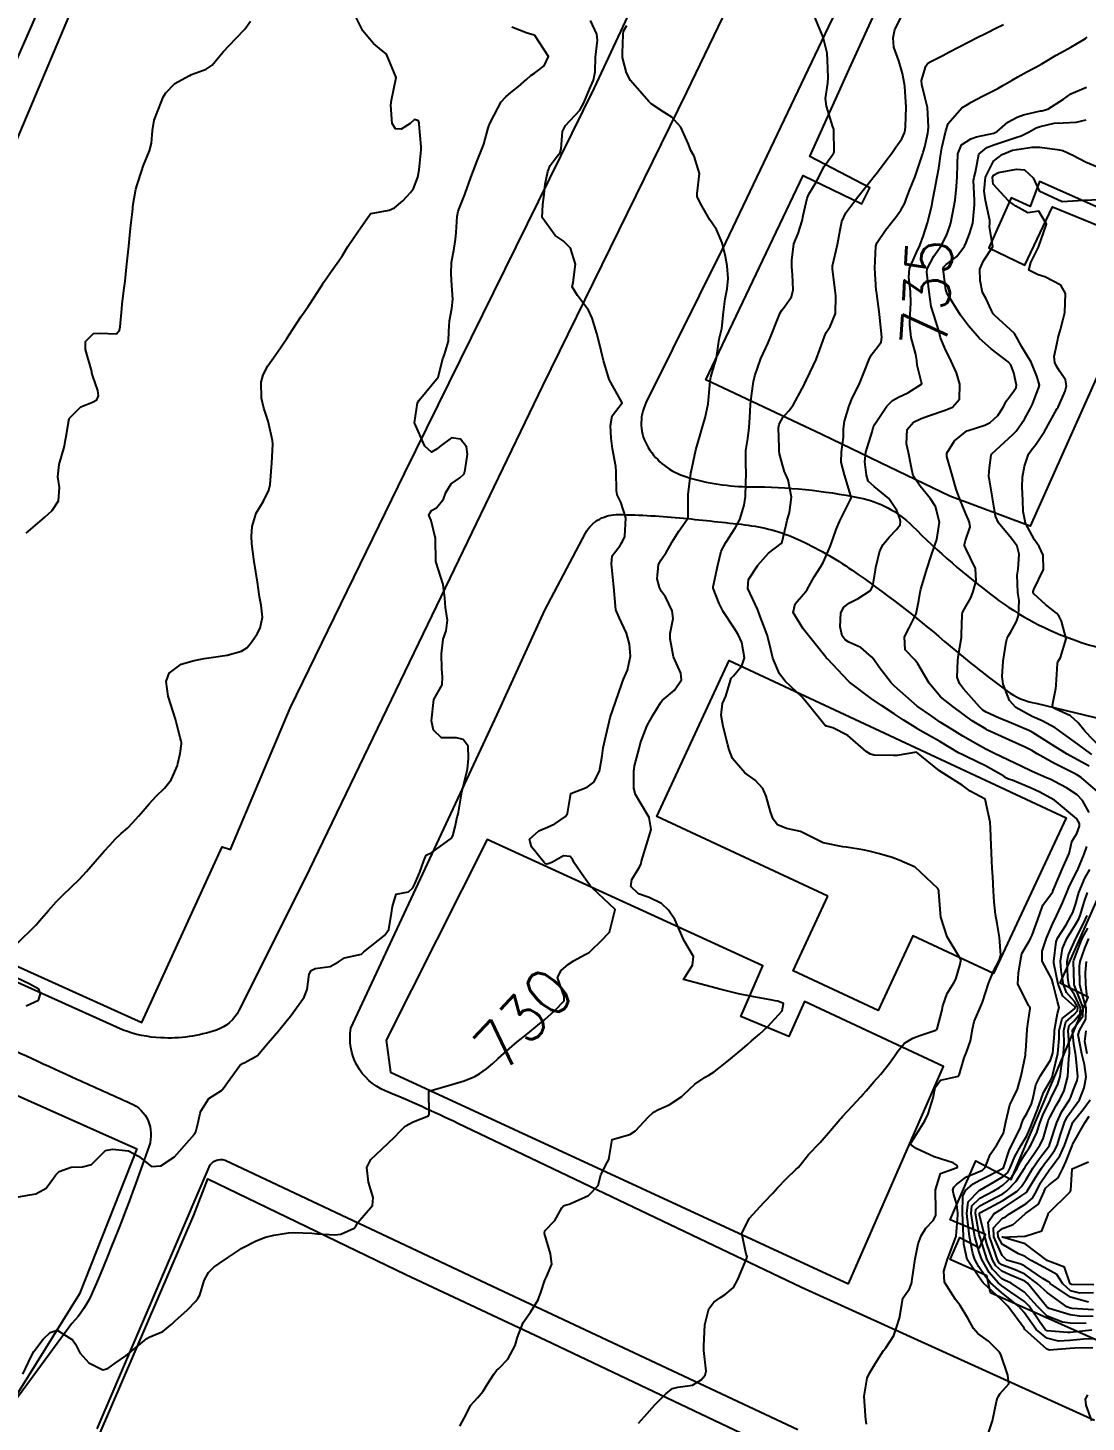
# Model space of a CAD drawing. Header units: metres. Extents: x 318500 to 325275, y 7408834 to 7428799.
# Drawn here: x 323323.1 to 323415, y 7418689 to 7418810.1 of the extents above; entities that cross this region are included whole.
import ezdxf
from ezdxf.enums import TextEntityAlignment as Align

# ---------------------------------------------------------------- set-up
doc = ezdxf.new("R2010")
doc.units = ezdxf.units.M
doc.header["$MEASUREMENT"] = 0
for name, color, linetype in [('Cotas', 45, 'Continuous'), ('Curvas de Nivel 1m', 11, 'Continuous'), ('Curvas de Nivel 5m', 15, 'Continuous'), ('Edificações', 30, 'Continuous'), ('Vias Primárias', 230, 'Continuous')]:
    doc.layers.add(name, color=color, linetype=linetype)
doc.styles.add('Style-STANDARD', font='STANDARD.shx')

msp = doc.modelspace()

# ---------------------------------------------------------------- linework, layer by layer
at = {"layer": 'Curvas de Nivel 1m', "flags": 128}
for points, elevation in [([(323322.08, 7418730.5), (323323.8, 7418732.21), (323323.95, 7418732.37), (323324.11, 7418732.54), (323324.89, 7418733.43), (323325.56, 7418734.19), (323325.84, 7418734.48), (323326.14, 7418734.77), (323326.86, 7418735.46), (323327.57, 7418736.17), (323327.86, 7418736.47), (323328.17, 7418736.82), (323329.32, 7418738.14), (323329.73, 7418738.6), (323330.2, 7418739.13), (323330.68, 7418739.64), (323331.21, 7418740.12), (323331.74, 7418740.59), (323332.22, 7418741.1), (323332.7, 7418741.63), (323333.1, 7418742.09), (323333.63, 7418742.7), (323334.25, 7418743.38), (323334.95, 7418744.07), (323335.54, 7418744.79), (323336.09, 7418746.05), (323336.13, 7418746.21), (323336.31, 7418747.07), (323336.45, 7418747.92), (323336.44, 7418748.05), (323336.42, 7418748.14), (323336.32, 7418748.47), (323336, 7418749.71), (323335.92, 7418750.06), (323335.71, 7418750.7), (323335.28, 7418752.07), (323335.12, 7418753.34), (323335.38, 7418754.07), (323336.41, 7418754.84), (323337.54, 7418755.16), (323338.41, 7418755.32), (323339.02, 7418755.41), (323340.42, 7418755.63), (323341.65, 7418755.98), (323342.13, 7418756.27), (323342.43, 7418756.64), (323342.98, 7418757.43), (323343.27, 7418757.96), (323343.49, 7418758.93), (323343.37, 7418759.96), (323343.22, 7418760.69), (323343.04, 7418761.96), (323342.74, 7418763.75), (323342.71, 7418763.97), (323342.55, 7418765.29), (323342.51, 7418765.97), (323342.57, 7418766.8), (323342.94, 7418767.97), (323343.57, 7418768.99), (323344.03, 7418769.96), (323344.14, 7418770.44), (323344.26, 7418771.95), (323344.29, 7418772.3), (323344.37, 7418773.95), (323344.34, 7418774.28), (323343.96, 7418775.96), (323343.59, 7418777.08), (323343.38, 7418777.96), (323343.37, 7418779.33), (323343.53, 7418779.96), (323343.95, 7418780.76), (323344.77, 7418781.95), (323345.59, 7418783.14), (323346.1, 7418783.93), (323346.81, 7418785.01), (323347.44, 7418785.91), (323348, 7418786.74), (323348.71, 7418787.89), (323348.76, 7418787.98), (323348.85, 7418788.11), (323349.6, 7418789.16), (323350.11, 7418789.88), (323350.42, 7418790.34), (323350.89, 7418791.11), (323351.38, 7418791.86), (323352.01, 7418792.76), (323352.77, 7418793.84), (323352.84, 7418793.93), (323352.93, 7418793.98), (323354.48, 7418794.27), (323354.94, 7418794.49), (323355.66, 7418795.09), (323356.34, 7418795.8), (323356.59, 7418796.17), (323356.97, 7418797.14), (323357.09, 7418797.79), (323357.26, 7418799.53), (323357.26, 7418799.79), (323357.09, 7418801.74), (323357.09, 7418801.79), (323357.1, 7418801.85), (323357.04, 7418802.05), (323356.68, 7418802.16), (323356.31, 7418801.8), (323355.54, 7418801.3), (323355.03, 7418801.35), (323354.74, 7418801.81), (323354.63, 7418803.39), (323354.68, 7418803.82), (323355.09, 7418805.81), (323354.25, 7418807.82), (323353.63, 7418808.33), (323353.13, 7418808.76), (323352.62, 7418809.34), (323352.2, 7418809.85), (323351.17, 7418811.87)], 728), ([(323376.16, 7418688.9), (323376.67, 7418689.5), (323377.56, 7418690.49), (323378.55, 7418691.48), (323379.11, 7418691.93), (323379.58, 7418692.05), (323380.83, 7418692.2), (323381.59, 7418692.67), (323381.94, 7418693.09), (323382.02, 7418693.43), (323381.84, 7418695.22), (323381.83, 7418695.44), (323381.82, 7418695.63), (323381.92, 7418697.44), (323382.26, 7418698.84), (323382.7, 7418699.42), (323383.27, 7418699.83), (323383.69, 7418700.09), (323384.41, 7418700.69), (323384.79, 7418701.39), (323385.53, 7418703.18), (323385.58, 7418703.38), (323385.51, 7418703.6), (323385.13, 7418705.39), (323385.78, 7418706.7), (323386.11, 7418707.05), (323386.4, 7418707.37), (323387.06, 7418708.11), (323387.81, 7418708.88), (323388.23, 7418709.35), (323389, 7418710.17), (323389.83, 7418710.94), (323390.03, 7418711.13), (323390.19, 7418711.32), (323390.92, 7418712.24), (323391.87, 7418713.22), (323391.91, 7418713.26), (323391.94, 7418713.3), (323392.83, 7418714.34), (323393.65, 7418715.28), (323393.77, 7418715.41), (323393.89, 7418715.54), (323394.73, 7418716.44), (323395.47, 7418717.26), (323395.68, 7418717.5), (323395.93, 7418717.78), (323396.61, 7418718.57), (323397.2, 7418719.23), (323397.96, 7418720.18), (323398.4, 7418720.78), (323398.68, 7418721.21), (323399.27, 7418721.92), (323399.99, 7418722.35), (323400.59, 7418722.59), (323402, 7418723.06), (323402.06, 7418723.11), (323402.09, 7418723.17), (323402.5, 7418724.69), (323402.6, 7418725.16), (323402.97, 7418726.23), (323403.55, 7418727.15), (323403.73, 7418727.48), (323404.07, 7418728.67), (323404.16, 7418729.06), (323404.16, 7418729.15), (323404.08, 7418729.32), (323402.96, 7418731.16), (323402.43, 7418732.87), (323402.39, 7418733.17), (323402.26, 7418735.06), (323402.24, 7418735.17), (323402.16, 7418735.35), (323400.19, 7418737.2), (323398.8, 7418737.82), (323398.2, 7418738.05), (323397.08, 7418738.37), (323396.2, 7418738.59), (323395.65, 7418738.7), (323394.21, 7418738.93), (323393.9, 7418738.98), (323392.21, 7418739.31), (323390.22, 7418740.31), (323389, 7418740.58), (323388.23, 7418740.87), (323387.85, 7418741.37), (323387.61, 7418742.01), (323387.25, 7418743.38), (323386.95, 7418744.05), (323386.28, 7418744.76), (323385.4, 7418745.4), (323384.31, 7418746.66), (323384.03, 7418747.41), (323383.92, 7418747.82), (323383.52, 7418749.42), (323383.33, 7418750.4), (323383.46, 7418751.42), (323383.73, 7418752.07), (323384.15, 7418753.41), (323384.21, 7418753.61), (323384.41, 7418753.84), (323385.12, 7418754.7), (323385.37, 7418755.4), (323385.12, 7418756.72), (323384.82, 7418757.41), (323384.46, 7418757.98), (323383.51, 7418759.42), (323383.16, 7418760.1), (323382.64, 7418761.44), (323382.64, 7418761.57), (323383.04, 7418763.43), (323383.33, 7418764.65), (323383.73, 7418765.42), (323384.57, 7418766.71), (323384.82, 7418767.16), (323384.95, 7418767.41), (323385.34, 7418768.66), (323385.44, 7418769.4), (323385.48, 7418770.55), (323385.5, 7418771.4), (323385.48, 7418772.23), (323385.49, 7418773.4), (323385.64, 7418774.44), (323385.77, 7418775.4), (323385.82, 7418776.28), (323385.89, 7418777.4), (323385.96, 7418778.16), (323386.15, 7418779.4), (323386.27, 7418779.88), (323386.77, 7418781.39), (323387.41, 7418782.76), (323387.68, 7418783.38), (323388.23, 7418784.79), (323388.47, 7418785.37), (323388.6, 7418785.59), (323388.83, 7418785.87), (323389.45, 7418786.74), (323389.6, 7418787.35), (323389.52, 7418788.7), (323389.47, 7418789.35), (323389.47, 7418789.94), (323389.66, 7418791.35), (323390.01, 7418792.25), (323390.38, 7418793.34), (323390.46, 7418793.81), (323390.81, 7418795.33), (323390.96, 7418795.67), (323391.58, 7418796.72), (323391.9, 7418797.32), (323392.26, 7418798.05), (323393.01, 7418799.09), (323393.1, 7418799.21), (323393.14, 7418799.31), (323393.12, 7418801.23), (323393.11, 7418801.31), (323393.1, 7418801.37), (323393.04, 7418801.53), (323392.48, 7418803.32), (323392.4, 7418803.98), (323392.59, 7418805.31), (323392.62, 7418805.79), (323392.56, 7418807.32), (323392.53, 7418807.91), (323392.19, 7418809.32), (323391.47, 7418811.03)], 732), ([(323395.96, 7418688.82), (323395.9, 7418689.24), (323395.87, 7418689.56), (323395.77, 7418691.25), (323396.02, 7418692.81), (323396.21, 7418693.24), (323396.73, 7418694.12), (323397.44, 7418695.22), (323397.63, 7418695.45), (323398.34, 7418696.52), (323398.58, 7418697.21), (323398.83, 7418698.04), (323399.02, 7418699.21), (323399.12, 7418699.78), (323399.7, 7418700.59), (323399.86, 7418701.05), (323399.89, 7418701.2), (323399.93, 7418701.42), (323400.19, 7418703.19), (323400.44, 7418704.49), (323400.71, 7418705.19), (323401.11, 7418705.84), (323401.78, 7418706.54), (323401.98, 7418706.98), (323402, 7418707.17), (323401.99, 7418707.36), (323401.95, 7418709.17), (323402.39, 7418710.6), (323403.84, 7418711.12), (323403.86, 7418711.12), (323403.88, 7418711.14), (323403.84, 7418711.28), (323403.48, 7418711.51), (323401.85, 7418712.04), (323400.28, 7418712.78), (323399.87, 7418713.06), (323399.8, 7418713.2), (323399.82, 7418713.25), (323399.87, 7418713.33), (323401.02, 7418715.18), (323401.31, 7418715.77), (323401.74, 7418717.17), (323401.77, 7418717.32), (323401.93, 7418718.08), (323402.39, 7418718.71), (323403.95, 7418719.06), (323403.99, 7418719.1), (323404.01, 7418719.14), (323404.46, 7418720.64), (323404.66, 7418721.13), (323405, 7418722.11), (323405.17, 7418723.13), (323405.33, 7418723.81), (323405.89, 7418725.12), (323406.03, 7418725.48), (323406.56, 7418727.11), (323406.99, 7418728.18), (323407.5, 7418729.1), (323407.62, 7418729.56), (323407.52, 7418731.1), (323407.33, 7418732.31), (323407.17, 7418733.1), (323407.05, 7418734.2), (323407, 7418735.11), (323406.93, 7418736.36), (323406.89, 7418737.11), (323406.86, 7418737.77), (323406.78, 7418739.11), (323406.74, 7418740.6), (323406.71, 7418741.11), (323406.27, 7418743.12), (323404.96, 7418743.82), (323404.28, 7418744.32), (323402.95, 7418745.16), (323402.3, 7418745.58), (323400.32, 7418747.2), (323398.63, 7418746.91), (323398.32, 7418746.9), (323396.62, 7418746.94), (323396.32, 7418747.01), (323395.93, 7418747.26), (323394.34, 7418748.65), (323393.04, 7418749.3), (323392.5, 7418749.45), (323392.35, 7418749.55), (323390.92, 7418751.32), (323390.38, 7418751.96), (323388.9, 7418753.35), (323388.41, 7418754), (323387.82, 7418755.37), (323387.55, 7418756.48), (323387.33, 7418757.38), (323386.64, 7418759.22), (323386.58, 7418759.39), (323386.48, 7418759.61), (323385.64, 7418761.4), (323385.72, 7418762.2), (323386.49, 7418763.39), (323386.51, 7418763.41), (323386.53, 7418763.45), (323387.45, 7418764.47), (323388.56, 7418765.31), (323388.58, 7418765.34), (323388.6, 7418765.36), (323388.99, 7418766.95), (323389.08, 7418767.35), (323389.26, 7418768.01), (323389.43, 7418769.35), (323389.15, 7418770.84), (323388.93, 7418771.36), (323388.84, 7418771.56), (323388.65, 7418772.16), (323388.39, 7418773.1), (323388.37, 7418773.36), (323388.37, 7418773.66), (323388.31, 7418775.37), (323388.37, 7418775.69), (323388.7, 7418776.27), (323389.2, 7418776.86), (323389.58, 7418777.35), (323390.56, 7418779.16), (323390.64, 7418779.33), (323390.67, 7418779.4), (323390.74, 7418779.55), (323391.32, 7418780.77), (323391.58, 7418781.32), (323391.92, 7418782.18), (323392.31, 7418783.31), (323392.47, 7418783.64), (323392.81, 7418784.16), (323393.26, 7418785.3), (323393.3, 7418786.85), (323393.24, 7418787.3), (323393, 7418789.18), (323393, 7418789.31), (323393.02, 7418789.45), (323393.43, 7418791.3), (323393.66, 7418792.56), (323393.83, 7418793.3), (323394.18, 7418794.05), (323394.96, 7418795.1), (323395.04, 7418795.2), (323395.1, 7418795.28), (323395.56, 7418795.87), (323396.65, 7418797.25), (323396.8, 7418797.44), (323396.99, 7418797.69), (323397.66, 7418798.58), (323398.15, 7418799.24), (323398.52, 7418799.74), (323399.03, 7418800.46), (323399.27, 7418800.99), (323399.33, 7418801.23), (323399.36, 7418801.54), (323399.41, 7418803.22), (323399.29, 7418805.02), (323399.27, 7418805.23), (323399.1, 7418806.14), (323398.77, 7418807.24), (323398.34, 7418808.45), (323398.27, 7418809.24), (323398.42, 7418809.97), (323399.07, 7418811.23)], 733), ([(323321.78, 7418708.47), (323323.27, 7418708.74), (323323.79, 7418708.83), (323324.68, 7418709.31), (323325.31, 7418710.19), (323325.52, 7418710.48), (323325.82, 7418710.77), (323326.84, 7418711.16), (323327.83, 7418711.17), (323328.61, 7418711.37), (323329.37, 7418712.14), (323329.84, 7418712.6), (323330.43, 7418712.71), (323331.84, 7418712.58), (323332.7, 7418712.09), (323333.83, 7418711.2), (323334.64, 7418711.25), (323335.84, 7418712.05), (323337.57, 7418714.02), (323337.67, 7418714.22), (323337.88, 7418715.02), (323338.06, 7418715.84), (323338.11, 7418716.02), (323338.8, 7418717.12), (323339.92, 7418717.82), (323340.02, 7418717.9), (323340.1, 7418718), (323340.44, 7418718.51), (323341.5, 7418719.98), (323341.75, 7418720.16), (323341.94, 7418720.24), (323343.05, 7418720.86), (323343.97, 7418721.94), (323344.9, 7418723.01), (323345.63, 7418723.92), (323345.79, 7418724.13), (323346, 7418724.39), (323347.1, 7418725.9), (323347.35, 7418726.58), (323347.54, 7418727.9), (323347.72, 7418728.23), (323348.06, 7418728.4), (323349.35, 7418728.59), (323350.07, 7418728.99), (323350.61, 7418729.32), (323352.08, 7418729.65), (323352.18, 7418729.74), (323352.27, 7418729.84), (323354.09, 7418731.27), (323354.45, 7418731.8), (323354.7, 7418733.22), (323354.76, 7418733.8), (323355.1, 7418734.85), (323356.15, 7418735.05), (323356.53, 7418735.4), (323356.72, 7418735.77), (323357.16, 7418736.78), (323357.51, 7418737.77), (323357.7, 7418738.25), (323358.19, 7418738.48), (323359.9, 7418739.73), (323360.03, 7418739.92), (323360.22, 7418740.7), (323360.4, 7418741.57), (323360.44, 7418741.73), (323360.51, 7418741.99), (323360.81, 7418743.72), (323361.09, 7418744.91), (323361.3, 7418745.71), (323361.37, 7418746.65), (323361.35, 7418747.71), (323360.91, 7418748.3), (323360.33, 7418748.44), (323359.03, 7418748.45), (323358.33, 7418749.12), (323358.19, 7418749.76), (323358.17, 7418749.93), (323358.37, 7418751.76), (323359.08, 7418753.05), (323359.11, 7418753.75), (323359.06, 7418754.4), (323359.03, 7418755.75), (323359.18, 7418757.01), (323359.43, 7418757.75), (323359.54, 7418758.67), (323359.38, 7418759.75), (323359.32, 7418760.58), (323359.18, 7418761.75), (323358.53, 7418763.76), (323358.5, 7418765.76), (323358.13, 7418767.32), (323357.93, 7418767.77), (323358.17, 7418768.18), (323358.59, 7418768.42), (323359.2, 7418769.16), (323359.41, 7418769.75), (323359.86, 7418770.5), (323360.63, 7418771.03), (323361, 7418771.36), (323361.09, 7418771.73), (323361.3, 7418773.08), (323361.19, 7418773.72), (323360.67, 7418774.39), (323359.9, 7418774.51), (323358.9, 7418773.76), (323358.66, 7418773.54), (323358.16, 7418773.27), (323357.59, 7418773.78), (323356.69, 7418775.79), (323356.96, 7418777.54), (323357.08, 7418777.78), (323358.74, 7418779.76), (323359.15, 7418781.36), (323359.3, 7418781.75), (323359.64, 7418782.89), (323359.66, 7418783.75), (323359.73, 7418784.67), (323359.94, 7418785.74), (323360.01, 7418786.56), (323359.94, 7418787.74), (323359.86, 7418788.75), (323359.91, 7418789.74), (323360.13, 7418790.98), (323360.25, 7418791.74), (323360.3, 7418792.35), (323360.38, 7418793.74), (323360.49, 7418794.19), (323360.95, 7418795.36), (323361.06, 7418795.63), (323361.1, 7418795.73), (323361.59, 7418797.11), (323361.81, 7418797.72), (323362.14, 7418798.57), (323362.59, 7418799.71), (323362.7, 7418800.02), (323363.03, 7418801.21), (323363.15, 7418801.6), (323363.19, 7418801.71), (323363.32, 7418801.98), (323364.21, 7418803.69), (323364.62, 7418804.13), (323365.07, 7418804.49), (323365.73, 7418805.02), (323366.44, 7418805.66), (323366.78, 7418805.97), (323367.1, 7418806.19), (323367.94, 7418806.81), (323368.33, 7418807.64), (323367.14, 7418809.45), (323367.01, 7418809.52), (323366.48, 7418809.66), (323365.15, 7418810.17)], 729), ([(323322.95, 7418766.23), (323324.57, 7418767.6), (323325.2, 7418768.2), (323325.75, 7418769.03), (323325.85, 7418770.19), (323325.7, 7418771.12), (323325.81, 7418772.19), (323326.26, 7418773.79), (323326.33, 7418774.18), (323326.38, 7418774.47), (323326.69, 7418776.18), (323327.69, 7418777.18), (323328.71, 7418777.6), (323329.08, 7418777.79), (323329.24, 7418778.15), (323329.17, 7418778.6), (323328.74, 7418779.87), (323328.66, 7418780.16), (323328.64, 7418780.27), (323328.11, 7418782.17), (323328.09, 7418782.86), (323328.79, 7418783.56), (323329.35, 7418783.6), (323330.79, 7418783.53), (323331.06, 7418783.86), (323331.12, 7418784.13), (323331.24, 7418785.71), (323331.29, 7418786.13), (323331.47, 7418787.5), (323331.54, 7418788.12), (323331.67, 7418789.32), (323331.75, 7418790.12), (323331.86, 7418791.15), (323331.96, 7418792.12), (323332.05, 7418792.98), (323332.17, 7418794.12), (323332.25, 7418794.8), (323332.48, 7418796.11), (323332.59, 7418796.49), (323332.98, 7418797.71), (323333.12, 7418798.11), (323333.66, 7418799.44), (323333.84, 7418800.1), (323333.91, 7418801.21), (323334.06, 7418802.09), (323334.7, 7418803.72), (323334.85, 7418804.08), (323334.92, 7418804.23), (323335.07, 7418804.47), (323335.87, 7418805.27), (323337.09, 7418805.96), (323337.15, 7418805.99), (323337.31, 7418806.05), (323338.59, 7418806.54), (323339.1, 7418806.88), (323339.63, 7418807.5), (323340.06, 7418808.02), (323341.13, 7418809.15), (323341.94, 7418809.99), (323342.43, 7418810.7)], 727), ([(323360.61, 7418688.64), (323361.19, 7418689.71), (323361.56, 7418690.43), (323362.16, 7418691.1), (323362.66, 7418691.69), (323363, 7418692.26), (323363.59, 7418693.16), (323363.81, 7418693.47), (323364.01, 7418693.67), (323364.8, 7418694.48), (323365.43, 7418695.65), (323365.64, 7418696.38), (323366.14, 7418697.64), (323366.76, 7418698.54), (323367.42, 7418699.62), (323367.5, 7418699.8), (323367.69, 7418700.34), (323368, 7418701.32), (323368.15, 7418701.62), (323368.61, 7418702.72), (323368.5, 7418703.61), (323367.99, 7418705.38), (323368.02, 7418705.62), (323368.88, 7418706.51), (323369.48, 7418707.6), (323369.62, 7418707.78), (323369.79, 7418707.84), (323370.13, 7418707.94), (323371.8, 7418708.7), (323372.64, 7418709.56), (323372.89, 7418710.49), (323373.44, 7418711.55), (323373.58, 7418711.81), (323373.87, 7418713.54), (323375.4, 7418713.99), (323375.88, 7418714.31), (323376.98, 7418715.5), (323377.46, 7418715.93), (323377.9, 7418716.16), (323378.82, 7418716.56), (323379.92, 7418717.29), (323380.01, 7418717.37), (323380.09, 7418717.46), (323381.03, 7418718.35), (323381.94, 7418718.96), (323382.25, 7418719.13), (323382.71, 7418719.43), (323383.96, 7418720.41), (323385.15, 7418721.39), (323385.59, 7418721.77), (323385.98, 7418722.11), (323386.66, 7418722.71), (323387.38, 7418723.37), (323387.69, 7418723.68), (323388.01, 7418724.03), (323388.64, 7418724.73), (323388.75, 7418725.35), (323388.25, 7418725.58), (323388.03, 7418725.61), (323387.75, 7418725.65), (323386.04, 7418725.96), (323384.85, 7418726.21), (323384.04, 7418726.4), (323383.23, 7418726.61), (323382.04, 7418726.92), (323380.05, 7418727.46), (323380.83, 7418728.69), (323380.92, 7418729.45), (323380.1, 7418730.87), (323379.83, 7418731.46), (323379.31, 7418732.66), (323378.75, 7418733.48), (323378.14, 7418734.05), (323377.08, 7418734.57), (323376.15, 7418734.9), (323375.49, 7418735.53), (323375.56, 7418736.14), (323376.18, 7418737.13), (323376.32, 7418737.38), (323376.37, 7418737.52), (323376.41, 7418737.74), (323376.97, 7418739.51), (323377.24, 7418740.49), (323377.07, 7418741.51), (323376.26, 7418742.88), (323375.88, 7418743.52), (323375.74, 7418744.06), (323375.73, 7418745.53), (323375.81, 7418746.01), (323376.21, 7418747.52), (323376.32, 7418748), (323376.9, 7418749.51), (323377.43, 7418750.43), (323378.07, 7418751.49), (323378.2, 7418751.67), (323378.38, 7418751.83), (323379.28, 7418752.59), (323379.89, 7418753.48), (323379.82, 7418754.06), (323379.2, 7418755.48), (323378.89, 7418757.05), (323378.91, 7418757.49), (323379.15, 7418758.8), (323379.08, 7418759.48), (323378.49, 7418760.68), (323378.15, 7418761.15), (323377.96, 7418761.5), (323377.78, 7418762.24), (323377.9, 7418763.5), (323378.12, 7418763.91), (323378.55, 7418764.55), (323378.9, 7418765.15), (323379.08, 7418765.48), (323379.66, 7418766.39), (323380.42, 7418767.47), (323380.46, 7418767.59), (323380.46, 7418769.47), (323380.47, 7418769.61), (323380.63, 7418770.97), (323380.7, 7418771.41), (323380.71, 7418771.47), (323380.73, 7418771.56), (323381.13, 7418773.46), (323381.47, 7418774.66), (323381.71, 7418775.45), (323381.93, 7418776.23), (323382.2, 7418777.45), (323382.36, 7418779.07), (323382.39, 7418779.45), (323382.43, 7418779.76), (323382.76, 7418780.87), (323382.9, 7418781.3), (323382.93, 7418781.44), (323383.16, 7418783.07), (323383.24, 7418783.43), (323383.38, 7418784), (323383.53, 7418785.43), (323383.67, 7418786.59), (323383.85, 7418787.43), (323383.94, 7418788.35), (323383.86, 7418789.43), (323383.7, 7418790.24), (323383.42, 7418791.43), (323382.92, 7418792.6), (323382.34, 7418793.45), (323381.54, 7418794.87), (323381.24, 7418795.47), (323381.24, 7418795.74), (323381.45, 7418797.46), (323381, 7418798.96), (323380.71, 7418799.47), (323380.49, 7418800), (323379.84, 7418801.48), (323379.05, 7418802.37), (323378.36, 7418802.8), (323377.26, 7418803.52), (323377.06, 7418803.72), (323375.44, 7418805.54), (323375.1, 7418806.2), (323374.77, 7418807.55), (323374.76, 7418807.92), (323374.81, 7418809.55), (323374.86, 7418809.83), (323375.15, 7418810.33)], 731), ([(323406.55, 7418688.08), (323406.92, 7418689.1), (323407.26, 7418690.79), (323407.35, 7418691.09), (323407.42, 7418691.25), (323407.58, 7418691.48), (323408.34, 7418692.32), (323408.25, 7418693.08), (323407.63, 7418694.87), (323407.51, 7418695.09), (323406.57, 7418696.04), (323405.65, 7418696.7), (323405.27, 7418697.12), (323404.76, 7418698.03), (323404.11, 7418699.14), (323403.69, 7418699.66), (323402.74, 7418701.15), (323402.68, 7418702.12), (323403, 7418703.15), (323403.2, 7418703.69), (323403.76, 7418705.14), (323403.91, 7418707.02), (323403.91, 7418707.14), (323403.8, 7418707.9), (323403.51, 7418708.85), (323403.46, 7418709.15), (323403.54, 7418709.41), (323403.82, 7418709.68), (323404.66, 7418710.3), (323405.84, 7418710.81), (323406.05, 7418710.9), (323406.28, 7418711.11), (323406.71, 7418712.26), (323407.29, 7418713.1), (323407.88, 7418714.11), (323408.07, 7418715.09), (323408.43, 7418716.57), (323408.67, 7418717.08), (323409.08, 7418717.93), (323409.39, 7418719.07), (323409.78, 7418720.88), (323409.79, 7418721.07), (323409.8, 7418721.25), (323409.92, 7418723.07), (323409.93, 7418723.14), (323410.01, 7418723.77), (323410.17, 7418724.93), (323410.16, 7418725.07), (323410.09, 7418725.12), (323410.03, 7418725.18), (323409.11, 7418727.08), (323409.16, 7418727.99), (323409.33, 7418729.08), (323409.47, 7418729.7), (323410.11, 7418730.78), (323410.21, 7418730.97), (323410.25, 7418731.07), (323410.35, 7418731.31), (323410.98, 7418733.06), (323411.28, 7418733.91), (323412.11, 7418735.04), (323412.14, 7418735.06), (323412.16, 7418735.11), (323412.72, 7418736.49), (323412.97, 7418737.03), (323413.57, 7418738.38), (323413.71, 7418739.02), (323413.79, 7418739.44), (323414.23, 7418740.14), (323414.47, 7418740.77), (323414.48, 7418741.01), (323414.25, 7418741.41), (323412.3, 7418743.04), (323410.97, 7418743.75), (323410.28, 7418744.07), (323408.62, 7418744.75), (323408.29, 7418744.85), (323408.12, 7418744.93), (323407.89, 7418745.1), (323406.3, 7418746), (323404.67, 7418746.79), (323404.32, 7418746.96), (323403.96, 7418747.15), (323402.33, 7418748.11), (323400.41, 7418749.2), (323400.37, 7418749.22), (323400.35, 7418749.24), (323399.15, 7418750.01), (323398.36, 7418750.52), (323397.26, 7418751.24), (323396.38, 7418751.86), (323394.49, 7418753.28), (323394.4, 7418753.36), (323392.56, 7418755.31), (323392.5, 7418755.37), (323392.43, 7418755.44), (323390.91, 7418757.33), (323390.46, 7418757.92), (323389.6, 7418759.34), (323389.77, 7418760.07), (323390.5, 7418760.91), (323390.69, 7418761.14), (323390.82, 7418761.33), (323391.42, 7418762.43), (323391.98, 7418763.32), (323392.19, 7418763.66), (323392.55, 7418764.46), (323392.8, 7418765.06), (323392.9, 7418765.3), (323393.32, 7418766.55), (323393.63, 7418767.29), (323394.61, 7418769.2), (323394.63, 7418769.28), (323394.63, 7418769.3), (323394.61, 7418769.45), (323394.06, 7418771.29), (323393.75, 7418772.39), (323393.78, 7418773.29), (323393.95, 7418774.56), (323393.96, 7418775.29), (323394.05, 7418775.94), (323394.46, 7418777.28), (323394.73, 7418777.96), (323395.17, 7418778.85), (323395.38, 7418779.27), (323395.79, 7418780.29), (323396.15, 7418781.26), (323396.36, 7418781.67), (323396.78, 7418782.19), (323397.24, 7418782.8), (323397.29, 7418783.25), (323397.13, 7418784.93), (323397.1, 7418785.25), (323396.85, 7418787.02), (323396.82, 7418787.25), (323396.81, 7418787.29), (323396.68, 7418789.25), (323396.78, 7418791.14), (323396.8, 7418791.25), (323396.83, 7418791.33), (323396.9, 7418791.46), (323397.61, 7418792.55), (323398.16, 7418793.24), (323398.51, 7418793.66), (323398.95, 7418794.27), (323399.28, 7418794.9), (323399.41, 7418795.22), (323399.67, 7418795.92), (323400.18, 7418797.21), (323400.4, 7418797.8), (323400.86, 7418799.2), (323400.89, 7418799.32), (323401.02, 7418799.79), (323401.28, 7418800.96), (323401.33, 7418801.2), (323401.36, 7418801.52), (323401.25, 7418803.2), (323401.07, 7418804.02), (323400.77, 7418805.2), (323400.75, 7418805.55), (323401.11, 7418806.79), (323401.28, 7418807.04), (323401.54, 7418807.2), (323402.59, 7418807.72), (323403.13, 7418808), (323404.9, 7418808.92), (323405.14, 7418809.04), (323405.35, 7418809.15), (323406.54, 7418809.74), (323407.15, 7418810.05), (323407.86, 7418810.41)], 734), ([(323416.28, 7418743.58), (323414.62, 7418745.01), (323414.29, 7418745.21), (323413.91, 7418745.4), (323412.31, 7418746.21), (323410.8, 7418747.06), (323410.32, 7418747.34), (323409.8, 7418747.6), (323408.34, 7418748.26), (323406.49, 7418749.12), (323406.39, 7418749.16), (323406.35, 7418749.18), (323405.13, 7418749.91), (323404.36, 7418750.49), (323403.47, 7418751.16), (323402.38, 7418752.01), (323401.4, 7418753.19), (323400.42, 7418754.86), (323400.19, 7418755.2), (323399.33, 7418756.1), (323399.26, 7418757.22), (323399.66, 7418758.01), (323400.28, 7418759.2), (323400.32, 7418759.36), (323400.5, 7418760.37), (323400.62, 7418761.09), (323400.64, 7418761.2), (323400.68, 7418761.37), (323401.22, 7418763.19), (323401.56, 7418764.17), (323401.9, 7418765.18), (323402.06, 7418765.68), (323402.31, 7418767.17), (323401.95, 7418768.53), (323401.53, 7418769.19), (323400.63, 7418770.29), (323400.02, 7418771.21), (323399.83, 7418772.03), (323399.61, 7418773.22), (323399.45, 7418773.99), (323399.49, 7418775.22), (323400.05, 7418775.86), (323400.7, 7418776.18), (323401.45, 7418776.44), (323402.72, 7418776.88), (323402.94, 7418776.95), (323403.43, 7418777.16), (323404.04, 7418777.85), (323404.08, 7418779.16), (323403.77, 7418780.15), (323403.33, 7418781.16), (323402.79, 7418782.22), (323402.39, 7418783.18), (323402.27, 7418783.71), (323401.8, 7418785.19), (323401.57, 7418785.92), (323401.4, 7418787.19), (323401.19, 7418788.88), (323401.22, 7418789.19), (323401.82, 7418790.27), (323402.46, 7418791.18), (323402.92, 7418792.08), (323403.21, 7418792.89), (323403.29, 7418793.17), (323403.56, 7418794.55), (323403.66, 7418795.16), (323403.79, 7418796.34), (323403.85, 7418797.16), (323403.88, 7418798.28), (323403.91, 7418799.16), (323404.22, 7418799.96), (323405.03, 7418800.48), (323405.53, 7418800.64), (323407.04, 7418800.98), (323407.15, 7418801.01), (323407.33, 7418801.12), (323408.24, 7418801.92), (323409.06, 7418802.36), (323409.6, 7418802.55), (323411.07, 7418802.9), (323411.21, 7418802.92), (323411.71, 7418803.06), (323413.08, 7418803.93), (323413.73, 7418804.39), (323415.09, 7418804.96)], 736), ([(323415.32, 7418745.98), (323414.31, 7418746.52), (323413.39, 7418747.02), (323412.33, 7418747.68), (323410.68, 7418748.73), (323410.35, 7418748.93), (323410.06, 7418749.07), (323408.36, 7418749.8), (323407.44, 7418750.18), (323406.37, 7418750.66), (323406.08, 7418750.84), (323405.78, 7418751.13), (323404.39, 7418752.7), (323404.03, 7418753.15), (323403.84, 7418753.72), (323403.9, 7418755.16), (323403.95, 7418755.64), (323404.21, 7418757.15), (323404.23, 7418757.38), (323404.26, 7418759.15), (323404.31, 7418759.32), (323404.49, 7418759.66), (323405.03, 7418760.61), (323405.24, 7418761.14), (323405.48, 7418762.09), (323405.42, 7418763.14), (323404.56, 7418764.94), (323404.47, 7418765.15), (323404.47, 7418765.24), (323404.57, 7418765.59), (323404.96, 7418766.77), (323404.91, 7418767.15), (323404.83, 7418767.38), (323404.6, 7418767.89), (323404.06, 7418769.16), (323403.74, 7418770.04), (323403.42, 7418771.16), (323402.95, 7418772.88), (323402.95, 7418773.17), (323403.6, 7418774.25), (323404.69, 7418775.11), (323404.79, 7418775.15), (323406.23, 7418775.59), (323406.7, 7418775.83), (323407.38, 7418776.43), (323407.82, 7418777.1), (323408.12, 7418777.71), (323408.74, 7418778.52), (323408.97, 7418778.87), (323409, 7418779.09), (323408.76, 7418780.14), (323408.51, 7418780.84), (323408.28, 7418781.1), (323406.79, 7418782.24), (323405.79, 7418783.14), (323404.82, 7418784.22), (323404.13, 7418785.16), (323402.94, 7418787.08), (323402.9, 7418787.17), (323402.85, 7418787.37), (323402.63, 7418789.17), (323402.69, 7418789.36), (323402.89, 7418789.55), (323403.8, 7418790.26), (323404.47, 7418791.15), (323404.61, 7418791.46), (323404.92, 7418792.21), (323405.19, 7418793.15), (323405.36, 7418794.73), (323405.35, 7418795.14), (323405.27, 7418796.86), (323405.32, 7418797.15), (323405.42, 7418797.57), (323405.71, 7418799.14), (323406.42, 7418799.73), (323407.02, 7418799.95), (323407.9, 7418800.24), (323409.03, 7418800.61), (323409.4, 7418800.73), (323410.11, 7418801.08), (323410.7, 7418801.42), (323411.05, 7418801.55), (323412.27, 7418801.83), (323413.05, 7418801.87), (323414.17, 7418801.91), (323415.06, 7418802.13)], 737), ([(323415.53, 7418747), (323414.33, 7418747.9), (323412.76, 7418749.03), (323412.52, 7418749.2), (323412.35, 7418749.31), (323411.22, 7418749.92), (323410.36, 7418750.29), (323408.94, 7418751.08), (323408.38, 7418751.69), (323407.84, 7418753.1), (323407.74, 7418753.77), (323407.83, 7418755.1), (323408.1, 7418756.75), (323408.19, 7418757.09), (323408.27, 7418757.28), (323408.46, 7418757.59), (323409, 7418758.55), (323409.18, 7418759.08), (323409.22, 7418760.36), (323409.11, 7418761.08), (323409.05, 7418762.56), (323409.13, 7418763.08), (323409.24, 7418764.39), (323409.05, 7418765.09), (323408.57, 7418765.77), (323407.43, 7418767.11), (323407.18, 7418767.69), (323406.95, 7418769.11), (323406.64, 7418770.84), (323406.58, 7418771.12), (323406.58, 7418771.19), (323406.65, 7418771.9), (323406.78, 7418773.01), (323406.84, 7418773.12), (323408.69, 7418774.8), (323408.83, 7418774.94), (323408.96, 7418775.09), (323409.68, 7418776.11), (323410.22, 7418777.08), (323410.38, 7418777.42), (323410.74, 7418778.35), (323410.95, 7418778.86), (323410.99, 7418779.07), (323410.95, 7418779.27), (323410.76, 7418779.85), (323410.26, 7418781.08), (323409.47, 7418782.41), (323409.07, 7418783.09), (323408.81, 7418783.55), (323407.12, 7418785.12), (323406.97, 7418785.26), (323406.83, 7418785.56), (323406.34, 7418786.62), (323406.04, 7418787.13), (323405.83, 7418788.17), (323405.82, 7418789.14), (323406.13, 7418789.89), (323406.91, 7418791.07), (323406.93, 7418791.1), (323406.93, 7418791.12), (323406.94, 7418791.15), (323406.91, 7418791.26), (323406.65, 7418792.85), (323406.69, 7418793.12), (323406.67, 7418793.38), (323406.3, 7418795.13), (323406.18, 7418795.92), (323406.3, 7418797.13), (323407, 7418798.52), (323407.76, 7418799.11), (323408.64, 7418799.48), (323409.02, 7418799.56), (323410.36, 7418799.74), (323411.02, 7418799.76), (323412.52, 7418799.55), (323413.02, 7418799.45), (323413.94, 7418799.03), (323415, 7418798.48), (323416.04, 7418798.05)], 738), ([(323416.33, 7418747.56), (323414.97, 7418749), (323414.36, 7418749.74), (323413.69, 7418750.35), (323412.37, 7418750.96), (323412.31, 7418750.98), (323412.19, 7418751.04), (323412.13, 7418751.28), (323412.4, 7418752.74), (323412.44, 7418753), (323412.44, 7418753.04), (323412.56, 7418754.91), (323412.59, 7418755.04), (323412.83, 7418755.43), (323413.3, 7418757.03), (323412.91, 7418758.59), (323412.67, 7418759.04), (323412.48, 7418759.26), (323411.53, 7418760.02), (323410.51, 7418760.94), (323410.44, 7418761.07), (323410.43, 7418761.15), (323410.51, 7418761.32), (323411.34, 7418763.06), (323411.3, 7418764.31), (323410.96, 7418765.06), (323410.57, 7418765.65), (323409.77, 7418767.08), (323409.57, 7418768.11), (323409.55, 7418769.08), (323409.48, 7418770.23), (323409.51, 7418771.08), (323409.68, 7418772.05), (323410.04, 7418773.08), (323410.3, 7418773.45), (323410.68, 7418773.91), (323411.42, 7418775.06), (323411.88, 7418775.88), (323412.54, 7418777.04), (323412.61, 7418777.16), (323412.73, 7418777.42), (323413.23, 7418778.55), (323413.35, 7418779.03), (323413.25, 7418779.53), (323412.76, 7418780.26), (323412.46, 7418780.74), (323412.34, 7418781.05), (323412.27, 7418781.56), (323412.58, 7418783.04), (323412.63, 7418783.22), (323412.81, 7418783.91), (323413.05, 7418784.81), (323413.11, 7418785.04), (323413.2, 7418785.4), (323413.26, 7418787.03), (323412.86, 7418787.77), (323411.45, 7418788.48), (323410.87, 7418788.66), (323410.07, 7418789.08), (323410.24, 7418789.73), (323410.91, 7418791.07), (323411.6, 7418793.06), (323410.95, 7418794.19), (323409.97, 7418794.06), (323408.95, 7418794.63), (323408.31, 7418795.1), (323406.98, 7418796.53), (323406.91, 7418797.12), (323406.99, 7418797.31), (323407.44, 7418797.56), (323409, 7418797.85), (323409.69, 7418797.77), (323410.45, 7418797.08), (323410.97, 7418795.95), (323412.96, 7418795.04), (323414.82, 7418795.16), (323414.96, 7418795.16), (323416.73, 7418795.23)], 739), ([(323415.64, 7418696.23), (323414.85, 7418696.2), (323413.64, 7418696.1), (323412.65, 7418696.04), (323411.64, 7418696.28), (323410.71, 7418697.05), (323409.67, 7418698.52), (323409.17, 7418699.07), (323407.7, 7418700.26), (323406.75, 7418701.1), (323406.28, 7418701.67), (323405.72, 7418702.5), (323405.37, 7418703.12), (323405.2, 7418703.66), (323404.91, 7418705.13), (323404.79, 7418706.11), (323404.68, 7418707.13), (323404.8, 7418708.13), (323405.74, 7418709.12), (323405.78, 7418709.15), (323405.81, 7418709.16), (323407.05, 7418709.88), (323407.83, 7418710.34), (323408.23, 7418710.69), (323408.45, 7418711.08), (323408.85, 7418712.08), (323409.41, 7418713.07), (323409.88, 7418713.88), (323410.25, 7418714.69), (323410.39, 7418715.05), (323410.81, 7418716.15), (323411.13, 7418717.05), (323411.35, 7418717.62), (323411.94, 7418718.68), (323412.07, 7418718.92), (323412.11, 7418719.04), (323412.14, 7418719.23), (323412.59, 7418721.03), (323412.71, 7418722.31), (323412.7, 7418723.03), (323412.97, 7418724.07), (323414.03, 7418724.9), (323414.09, 7418724.95), (323414.08, 7418725.01), (323414.03, 7418725.1), (323413.01, 7418726), (323412.61, 7418727.03), (323412.25, 7418728.86), (323412.24, 7418729.04), (323412.43, 7418730.71), (323412.56, 7418731.03), (323413.31, 7418732.21), (323413.76, 7418733.02), (323413.88, 7418733.27), (323414.15, 7418734.05), (323414.35, 7418734.81), (323414.41, 7418735.01), (323414.93, 7418736.25), (323415.37, 7418737)], 736), ([(323415.54, 7418696.98), (323413.65, 7418696.79), (323413.42, 7418696.78), (323411.65, 7418696.93), (323411.48, 7418697.04), (323411.06, 7418697.65), (323410.1, 7418699.06), (323409.69, 7418699.49), (323408.49, 7418700.28), (323407.71, 7418700.83), (323407.4, 7418701.09), (323406.61, 7418702), (323405.99, 7418703.12), (323405.74, 7418703.77), (323405.37, 7418705.12), (323405.28, 7418705.61), (323405.05, 7418707.13), (323405.12, 7418707.8), (323405.8, 7418708.46), (323407.02, 7418709.1), (323407.53, 7418709.38), (323407.82, 7418709.57), (323408.6, 7418710.31), (323409.05, 7418711.07), (323409.31, 7418711.61), (323409.86, 7418712.49), (323410.1, 7418712.83), (323410.24, 7418713.06), (323410.76, 7418714.17), (323411.06, 7418715.05), (323411.29, 7418715.66), (323411.92, 7418716.98), (323411.94, 7418717.02), (323411.95, 7418717.04), (323412.6, 7418718.37), (323412.78, 7418719.03), (323412.9, 7418719.96), (323413.09, 7418721.02), (323413.15, 7418721.85), (323413.1, 7418723.02), (323413.28, 7418723.76), (323414.02, 7418724.4), (323414.31, 7418724.72), (323414.32, 7418725.01), (323414.04, 7418725.55), (323413.35, 7418726.33), (323413.07, 7418727.02), (323412.88, 7418728.22), (323412.83, 7418729.03), (323412.99, 7418730.13), (323413.38, 7418731.02), (323414.12, 7418732.22), (323414.41, 7418732.72), (323414.53, 7418733.01), (323414.91, 7418734.24), (323415.17, 7418735)], 737), ([(323415.06, 7418697.58), (323413.66, 7418697.6), (323413, 7418697.68), (323411.67, 7418698.2), (323410.81, 7418699.05), (323409.7, 7418700.28), (323408.53, 7418701.08), (323407.95, 7418701.32), (323407.71, 7418701.46), (323406.91, 7418702.29), (323406.46, 7418703.11), (323405.83, 7418705.05), (323405.81, 7418705.12), (323405.76, 7418705.3), (323405.42, 7418707.12), (323405.45, 7418707.47), (323405.8, 7418707.8), (323407.24, 7418708.53), (323407.81, 7418708.84), (323408.16, 7418709.08), (323408.98, 7418709.92), (323409.7, 7418711.06), (323409.75, 7418711.16), (323409.84, 7418711.31), (323410.55, 7418712.36), (323411.03, 7418713.05), (323411.3, 7418713.62), (323411.71, 7418715.04), (323411.76, 7418715.18), (323411.9, 7418715.47), (323412.45, 7418716.5), (323412.75, 7418717.03), (323413.14, 7418717.81), (323413.45, 7418719.02), (323413.53, 7418720.58), (323413.59, 7418721.02), (323413.61, 7418721.38), (323413.48, 7418723.02), (323413.58, 7418723.45), (323414.01, 7418723.86), (323414.53, 7418724.49), (323414.55, 7418725), (323414.04, 7418726.13), (323413.69, 7418726.65), (323413.54, 7418727.02), (323413.46, 7418727.62), (323413.4, 7418729.02), (323413.5, 7418729.6), (323414.11, 7418730.95), (323414.13, 7418730.99), (323414.14, 7418731.01), (323414.81, 7418732.31), (323415.15, 7418733)], 738), ([(323415.67, 7418698.18), (323414.46, 7418698.2), (323413.67, 7418698.31), (323411.83, 7418698.88), (323411.68, 7418698.96), (323411.59, 7418699.04), (323411.23, 7418699.51), (323409.96, 7418701.06), (323409.71, 7418701.24), (323408.41, 7418701.78), (323407.72, 7418702.1), (323407.2, 7418702.57), (323406.91, 7418703.1), (323406.46, 7418704.4), (323406.25, 7418705.11), (323405.79, 7418707.02), (323405.77, 7418707.12), (323405.77, 7418707.14), (323405.79, 7418707.16), (323405.87, 7418707.2), (323407.8, 7418708.25), (323409.04, 7418709.07), (323409.43, 7418709.46), (323409.83, 7418710.07), (323410.2, 7418710.7), (323410.42, 7418711.05), (323411, 7418711.9), (323411.86, 7418713.04), (323411.87, 7418713.08), (323412.49, 7418715.03), (323412.94, 7418715.99), (323413.59, 7418717.01), (323413.71, 7418717.23), (323413.93, 7418717.8), (323414.27, 7418718.68), (323414.32, 7418719.01), (323414.14, 7418720.84), (323414.11, 7418721.01), (323413.98, 7418721.84), (323413.86, 7418723.01), (323413.88, 7418723.13), (323414, 7418723.26), (323414.76, 7418724.26), (323414.78, 7418725), (323414.05, 7418726.94), (323414.02, 7418726.98), (323414.01, 7418727.01), (323414.01, 7418727.06), (323413.96, 7418729.01), (323413.97, 7418729.12), (323414.09, 7418729.42), (323414.53, 7418730.58), (323414.71, 7418731), (323415.2, 7418731.92)], 739), ([(323415.15, 7418725.88), (323415.01, 7418727), (323415, 7418728.07), (323415.07, 7418729)], 741), ([(323322.93, 7418725.15), (323324.01, 7418725.64), (323324.18, 7418726.21), (323324.03, 7418726.6), (323323.19, 7418727.07), (323322.04, 7418727.62)], 728), ([(323415.15, 7418721), (323414.93, 7418722.05), (323415.06, 7418723)], 741), ([(323415.26, 7418699.41), (323413.69, 7418699.86), (323411.93, 7418701.04), (323411.82, 7418701.15), (323411.71, 7418701.21), (323411.29, 7418701.47), (323409.73, 7418702.56), (323409.38, 7418702.72), (323408.16, 7418703.08), (323407.74, 7418703.47), (323407.04, 7418705.1), (323406.99, 7418705.88), (323407.78, 7418706.71), (323408.03, 7418706.84), (323408.39, 7418707.08), (323409.8, 7418707.97), (323410.4, 7418708.46), (323410.72, 7418709.05), (323411.09, 7418709.78), (323411.84, 7418710.9), (323411.9, 7418710.98), (323411.95, 7418711.04), (323412.76, 7418712.13), (323413.18, 7418713.02), (323413.85, 7418714.97), (323413.86, 7418715.01), (323413.87, 7418715.03), (323413.89, 7418715.06), (323414.77, 7418716.13), (323415.39, 7418717)], 741), ([(323415.7, 7418700.23), (323414.5, 7418700.2), (323413.7, 7418700.41), (323413.03, 7418701.02), (323412.5, 7418701.81), (323411.72, 7418702.27), (323410.28, 7418703.05), (323409.74, 7418703.4), (323409.18, 7418703.63), (323407.75, 7418704.46), (323407.39, 7418705.1), (323407.37, 7418705.49), (323407.77, 7418705.83), (323408.7, 7418706.16), (323409.73, 7418707.06), (323409.79, 7418707.11), (323410.91, 7418707.94), (323411.41, 7418709.04), (323411.53, 7418709.32), (323411.82, 7418709.62), (323412.62, 7418710.23), (323413.02, 7418711.02), (323413.27, 7418711.6), (323413.83, 7418713.01), (323413.87, 7418713.11), (323414.92, 7418714.99), (323415.31, 7418715.57)], 742), ([(323415.71, 7418700.92), (323413.77, 7418700.95), (323413.71, 7418700.97), (323413.67, 7418701.01), (323413.18, 7418702.47), (323411.73, 7418703.01), (323411.66, 7418703.04), (323409.75, 7418704.5), (323407.79, 7418705.06), (323407.76, 7418705.08), (323409.68, 7418705.14), (323409.76, 7418705.15), (323411.2, 7418705.61), (323411.74, 7418707.04), (323411.75, 7418707.08), (323411.79, 7418707.16), (323413.67, 7418709.01), (323413.71, 7418709.12), (323413.84, 7418711.01), (323415.24, 7418711.6)], 743)]:
    msp.add_lwpolyline(points, dxfattribs=dict(at, elevation=elevation))
at = {"layer": 'Curvas de Nivel 5m', "flags": 128}
for points, elevation in [([(323322.64, 7418693.16), (323323.15, 7418694.21), (323323.29, 7418694.53), (323323.61, 7418695.14), (323324.43, 7418696.2), (323325.03, 7418696.79), (323325.63, 7418696.98), (323326.97, 7418696.16), (323327.24, 7418695.78), (323327.61, 7418695.02), (323328.4, 7418694.14), (323329.59, 7418693.54), (323330.05, 7418693.66), (323330.67, 7418694.11), (323331.61, 7418694.77), (323333.22, 7418696.08), (323333.43, 7418696.27), (323333.62, 7418696.38), (323334.81, 7418696.88), (323335.64, 7418697.54), (323335.89, 7418697.8), (323336.16, 7418698.04), (323336.95, 7418698.74), (323337.67, 7418699.51), (323337.9, 7418699.8), (323338.02, 7418700.02), (323338.4, 7418701.3), (323338.78, 7418702.01), (323339.24, 7418702.47), (323339.71, 7418702.79), (323340.45, 7418703.26), (323341.48, 7418703.97), (323341.63, 7418704.08), (323341.73, 7418704.14), (323342.94, 7418704.76), (323343.75, 7418705.06), (323344.45, 7418705.23), (323345.75, 7418705.45), (323346.19, 7418705.47), (323347.75, 7418705.4), (323348.27, 7418705.37), (323349.75, 7418705.27), (323350.27, 7418705.33), (323351.43, 7418705.84), (323351.58, 7418706.02), (323351.77, 7418706.35), (323353.03, 7418707.82), (323353.09, 7418708.52), (323352.7, 7418709.83), (323352.55, 7418711.11), (323352.9, 7418711.82), (323353.85, 7418712.72), (323354.98, 7418713.79), (323355.41, 7418714.24), (323355.87, 7418714.7), (323356.56, 7418715.09), (323357.89, 7418715.61), (323357.97, 7418715.76), (323357.92, 7418717.76), (323359.93, 7418718.32), (323361.01, 7418718.64), (323361.94, 7418719.02), (323362.37, 7418719.27), (323362.94, 7418719.69), (323363.48, 7418720.16), (323363.96, 7418720.59), (323365.18, 7418721.66), (323365.61, 7418722.02), (323365.98, 7418722.32), (323366.72, 7418722.91), (323367.59, 7418723.63), (323367.81, 7418723.81), (323368.01, 7418723.98), (323368.88, 7418724.75), (323369.7, 7418725.6), (323369.68, 7418725.96), (323369.1, 7418727.61), (323369.42, 7418728.24), (323370.07, 7418728.77), (323370.56, 7418729.11), (323371.47, 7418729.58), (323371.86, 7418729.8), (323372.09, 7418730.02), (323372.88, 7418730.77), (323373.62, 7418731.55), (323374.13, 7418733.54), (323372.16, 7418735.37), (323371.98, 7418735.57), (323371.39, 7418736.36), (323370.57, 7418737.59), (323370.44, 7418737.84), (323370.2, 7418738.12), (323369.62, 7418738.18), (323368.63, 7418737.62), (323368.31, 7418737.49), (323368.18, 7418737.48), (323368.07, 7418737.51), (323367.96, 7418737.62), (323366.86, 7418738.98), (323366.67, 7418739.64), (323367.49, 7418740.36), (323368.23, 7418740.69), (323368.88, 7418740.96), (323369.82, 7418741.6), (323369.97, 7418741.87), (323370.26, 7418743.6), (323371.68, 7418744.17), (323372.28, 7418744.58), (323372.77, 7418745.56), (323372.98, 7418746.89), (323373.07, 7418747.56), (323373.3, 7418748.59), (323373.53, 7418749.56), (323373.69, 7418750.22), (323374.14, 7418751.55), (323374.21, 7418751.72), (323374.38, 7418752.21), (323374.73, 7418753.21), (323374.86, 7418753.54), (323375.2, 7418754.33), (323375.45, 7418755.53), (323375.38, 7418756.59), (323375.12, 7418757.54), (323374.47, 7418758.88), (323374.19, 7418759.55), (323374.15, 7418759.89), (323374.01, 7418761.55), (323373.96, 7418762.1), (323373.81, 7418763.56), (323373.86, 7418764.24), (323374.55, 7418765.14), (323374.71, 7418765.4), (323374.78, 7418765.55), (323374.95, 7418765.93), (323375.06, 7418767.54), (323374.6, 7418768.9), (323374.31, 7418769.55), (323374.24, 7418769.93), (323374.22, 7418771.55), (323374.18, 7418772.02), (323373.9, 7418773.56), (323373.77, 7418774.47), (323373.73, 7418775.56), (323373.85, 7418776.41), (323374.72, 7418777.55), (323373.61, 7418779.56), (323373.12, 7418781.21), (323373.03, 7418781.57), (323372.78, 7418782.54), (323372.52, 7418783.57), (323372.12, 7418784.89), (323371.81, 7418785.59), (323370.84, 7418786.86), (323370.39, 7418787.61), (323370.46, 7418788), (323370.67, 7418789.6), (323370.25, 7418790.97), (323369.59, 7418791.62), (323368.91, 7418792.09), (323367.79, 7418793.64), (323367.83, 7418794.76), (323367.94, 7418795.64), (323368.05, 7418796.55), (323368.28, 7418797.64), (323368.46, 7418798.16), (323369, 7418798.86), (323369.33, 7418799.3), (323369.43, 7418799.62), (323369.55, 7418801.1), (323369.81, 7418801.62), (323371.05, 7418802.96), (323371.4, 7418803.59), (323371.88, 7418804.78), (323372.25, 7418805.58), (323372.39, 7418806.29), (323372.41, 7418807.58), (323372.6, 7418809.04), (323372.53, 7418809.58), (323371.98, 7418810.76)], 730), ([(323415.31, 7418741.95), (323414.74, 7418743.01), (323414.27, 7418743.49), (323413.35, 7418744.09), (323412.29, 7418744.66), (323412.03, 7418744.78), (323411.39, 7418745.05), (323410.3, 7418745.55), (323409.4, 7418745.98), (323408.31, 7418746.51), (323407.03, 7418747.11), (323406.33, 7418747.45), (323405.6, 7418747.86), (323404.34, 7418748.6), (323403.4, 7418749.16), (323402.36, 7418749.81), (323401.55, 7418750.37), (323400.37, 7418751.2), (323398.4, 7418752.94), (323398.11, 7418753.23), (323397.04, 7418754.62), (323396.59, 7418755.25), (323396.43, 7418755.46), (323395.46, 7418756.29), (323394.44, 7418756.76), (323394.12, 7418756.96), (323393.86, 7418757.29), (323393.68, 7418758.07), (323393.73, 7418759.29), (323393.98, 7418759.8), (323394.49, 7418760.18), (323395.23, 7418760.54), (323396.31, 7418761.25), (323396.51, 7418761.61), (323396.73, 7418763.04), (323396.77, 7418763.25), (323397.12, 7418764.68), (323397.4, 7418765.24), (323397.93, 7418765.88), (323398.58, 7418766.53), (323398.88, 7418766.93), (323398.93, 7418767.22), (323398.86, 7418767.49), (323398.6, 7418768.18), (323397.91, 7418769.24), (323396.63, 7418770.26), (323396.12, 7418770.74), (323395.95, 7418771.26), (323395.83, 7418772.43), (323395.89, 7418773.26), (323396.44, 7418775.01), (323396.5, 7418775.25), (323396.54, 7418775.4), (323396.7, 7418775.69), (323397.31, 7418776.64), (323397.74, 7418777.24), (323398.22, 7418777.74), (323398.73, 7418778.03), (323399.55, 7418778.41), (323400.75, 7418779.17), (323400.77, 7418779.18), (323400.78, 7418779.2), (323400.78, 7418779.23), (323400.75, 7418779.3), (323400.36, 7418780.8), (323400.34, 7418781.21), (323400.26, 7418781.73), (323399.84, 7418783.21), (323399.72, 7418784.31), (323399.76, 7418785.22), (323399.81, 7418786.19), (323399.78, 7418787.22), (323399.63, 7418788.45), (323399.71, 7418789.22), (323400.3, 7418790.61), (323400.59, 7418791.2), (323400.92, 7418792.08), (323401.27, 7418793.19), (323401.61, 7418794.53), (323401.73, 7418795.19), (323401.89, 7418796.11), (323402.11, 7418797.18), (323402.25, 7418797.92), (323402.43, 7418799.18), (323402.52, 7418799.68), (323402.85, 7418801.17), (323403.05, 7418801.81), (323404.25, 7418803.16), (323404.75, 7418803.47), (323405.07, 7418803.65), (323406.03, 7418804.18), (323407.08, 7418804.71), (323407.36, 7418804.85), (323407.81, 7418805.11), (323408.62, 7418805.58), (323409.1, 7418805.86), (323409.9, 7418806.3), (323411.12, 7418806.94), (323411.2, 7418806.99), (323411.33, 7418807.07), (323412.44, 7418807.74), (323413.14, 7418808.13), (323413.72, 7418808.45), (323414.69, 7418809.02), (323414.98, 7418809.19), (323415.15, 7418809.3)], 735), ([(323415.63, 7418695.46), (323414.06, 7418695.43), (323413.63, 7418695.4), (323411.85, 7418695.25), (323411.63, 7418695.33), (323409.73, 7418697.06), (323409.65, 7418697.15), (323408.23, 7418699.08), (323407.69, 7418699.63), (323406.11, 7418701.11), (323405.93, 7418701.33), (323405.71, 7418701.62), (323404.71, 7418703.13), (323404.41, 7418704.47), (323404.38, 7418705.13), (323404.33, 7418706.58), (323404.3, 7418707.13), (323404.32, 7418708.62), (323404.55, 7418709.13), (323405.23, 7418709.71), (323405.82, 7418710.03), (323406.55, 7418710.38), (323407.84, 7418711.06), (323407.86, 7418711.07), (323407.87, 7418711.09), (323408.35, 7418712.59), (323408.58, 7418713.08), (323409.32, 7418714.5), (323409.5, 7418715.07), (323409.61, 7418715.35), (323409.9, 7418715.81), (323410.31, 7418716.66), (323410.42, 7418717.06), (323410.69, 7418718.3), (323411.05, 7418719.05), (323411.96, 7418720.43), (323412.14, 7418721.04), (323412.29, 7418722.74), (323412.29, 7418723.04), (323412.55, 7418724.5), (323412.7, 7418725.03), (323412.56, 7418725.55), (323412.17, 7418727.04), (323412.06, 7418727.47), (323411.23, 7418729.05), (323411.23, 7418729.92), (323411.61, 7418731.05), (323412.12, 7418732.25), (323412.5, 7418733.03), (323413.01, 7418734.17), (323413.36, 7418735.02), (323413.6, 7418735.58), (323414.19, 7418736.72), (323414.28, 7418736.92), (323414.32, 7418737.01), (323414.87, 7418738.34), (323415.12, 7418739)], 735), ([(323415.68, 7418698.74), (323413.82, 7418698.86), (323413.68, 7418698.89), (323413.36, 7418699.01), (323411.7, 7418700.23), (323410.8, 7418701.05), (323409.72, 7418701.86), (323408.89, 7418702.24), (323407.73, 7418702.66), (323407.49, 7418702.85), (323407.35, 7418703.1), (323407.13, 7418703.71), (323406.65, 7418705.11), (323406.52, 7418706.37), (323407.03, 7418707.1), (323407.79, 7418707.57), (323409.37, 7418708.63), (323409.81, 7418708.92), (323409.89, 7418708.98), (323409.93, 7418709.06), (323410.64, 7418710.24), (323411.16, 7418711.05), (323411.44, 7418711.45), (323411.85, 7418711.98), (323412.31, 7418712.59), (323412.52, 7418713.03), (323412.83, 7418713.98), (323413.17, 7418715.02), (323413.41, 7418715.51), (323413.91, 7418716.24), (323414.25, 7418716.67), (323414.46, 7418717), (323414.89, 7418718.05), (323415.04, 7418719), (323414.9, 7418720.06), (323414.66, 7418721), (323414.36, 7418722.64), (323414.46, 7418723.01), (323415.01, 7418724.01), (323415.04, 7418725), (323414.63, 7418726.42), (323414.51, 7418727.01), (323414.48, 7418728.6), (323414.53, 7418729.01), (323414.92, 7418730.18), (323415.28, 7418731)], 740), ([(323415.55, 7418689.11), (323415.04, 7418690.46), (323415, 7418690.99), (323415.19, 7418691.37)], 735)]:
    msp.add_lwpolyline(points, dxfattribs=dict(at, elevation=elevation))
at = {"layer": 'Edificações'}
for points in [[(323416.67, 7418781.33), (323410.17, 7418766.84), (323403.2, 7418769.43), (323397.19, 7418772.32), (323392.08, 7418774.8), (323382, 7418779.55), (323390.46, 7418797.3), (323395.57, 7418794.82), (323396.24, 7418796.22), (323391.05, 7418798.93), (323394.48, 7418806.57), (323398.19, 7418814.72), (323399.05, 7418814.4), (323407.32, 7418832.56), (323410.44, 7418839.16), (323414.6, 7418840.02), (323438.56, 7418822.76)], [(323318.8, 7418730.1), (323333, 7418723.71), (323339.98, 7418738.98), (323340.69, 7418738.73), (323345.88, 7418751.02), (323355.81, 7418771.41), (323372.32, 7418804.89), (323380.81, 7418823.09)], [(323329.59, 7418818.17), (323317.58, 7418789.73)], [(323431.47, 7418787.67), (323410.98, 7418796.77), (323410.18, 7418794.61), (323408.52, 7418795.34), (323406.58, 7418791.02), (323409.72, 7418789.5), (323412.11, 7418794.56), (323425.74, 7418789)], [(323392.61, 7418734.69), (323377.74, 7418741.62), (323384.04, 7418755.15), (323413.31, 7418741.5), (323407.01, 7418727.97), (323399.99, 7418731.24), (323396.97, 7418724.77), (323389.59, 7418728.21), (323392.61, 7418734.69)], [(323329.27, 7418687.88), (323337.5, 7418706.98), (323338.73, 7418710.14), (323355.92, 7418701.83), (323368.11, 7418696.13), (323395.04, 7418683.31)]]:
    msp.add_lwpolyline(points, dxfattribs=at)
for points in [[(323417.19, 7418695.58), (323406.75, 7418700.24), (323406.43, 7418701.71), (323403.23, 7418703.12), (323404.06, 7418705.04), (323405.79, 7418704.14), (323406.3, 7418705.29), (323403.23, 7418706.57), (323405.47, 7418711.69), (323408.54, 7418710.09), (323415.23, 7418725.91), (323412.78, 7418727.14), (323420.45, 7418744.32), (323430.56, 7418740.13), (323429.53, 7418738.01), (323437.25, 7418732.67), (323420.77, 7418696.79)], [(323394.4, 7418701.02), (323402.64, 7418719.88), (323390.57, 7418725.54), (323389.21, 7418722.49), (323385.05, 7418724.24), (323386.94, 7418728.65), (323362.99, 7418739.62), (323354.22, 7418722.18), (323354.61, 7418719.39)], [(323320.85, 7418689.35), (323292.34, 7418701.19), (323288.45, 7418691.22), (323284.92, 7418692.77), (323282.52, 7418686.74), (323274.25, 7418690.37), (323288.56, 7418722.29), (323291.62, 7418729.67), (323293.27, 7418730.27), (323332.55, 7418712.75), (323327.58, 7418700.14)]]:
    msp.add_lwpolyline(points, close=True, dxfattribs=at)
at = {"layer": 'Vias Primárias'}
for points in [[(323715.64, 7420145.55, 0), (323709.04, 7420132.94)], [(323831.09, 7420001.79, 0), (323833.84, 7420008.44, 0.220888)], [(323415.72, 7418840.75, 0.251915), (323410.36, 7418841.32, 0.163095), (323406.23, 7418837.75, 0.035708), (323403, 7418831.31), (323392.65, 7418810.23), (323383.73, 7418791.52), (323376.8, 7418777.55, 0.260265), (323376.99, 7418773.66, 0.180055), (323380.31, 7418771.11, 0.07465), (323385.91, 7418770.25, -0.048982), (323395.35, 7418769.3, -0.147392), (323399.93, 7418766.86, 0.034669), (323407.09, 7418760.65, 0.078961), (323414.26, 7418756.86, 0.045206), (323420.29, 7418755.39, -0.029683)], [(323415.76, 7418689.14), (323390.31, 7418700.68), (323360.45, 7418714.95, 0.012363), (323354.14, 7418717.78, -0.350309), (323351.16, 7418723.23), (323363.88, 7418750.46), (323368.01, 7418759.53), (323371.55, 7418766.22, -0.151165), (323372.78, 7418767.45, -0.125778), (323374.41, 7418767.84, -0.020179), (323380.05, 7418767.52, -0.004519), (323385.39, 7418766.95, -0.077804), (323389.98, 7418765.69, -0.045414), (323394.72, 7418763, -0.024892), (323402.74, 7418756.82, 0.017746), (323408.15, 7418752.53, 0.115065), (323410.69, 7418751.44), (323424.95, 7418748.02, 0.000561)], [(323270.6, 7418688.26, -0.06854), (323271.89, 7418692.49, 0.01806), (323274.7, 7418699.15, -0.011729), (323278.16, 7418707.69, -0.01904), (323288.55, 7418729.35, -0.101517), (323290.17, 7418731.32, -0.188307), (323294.91, 7418732.83, -0.090737), (323300.36, 7418731.47, -0.006427), (323311.88, 7418726.07, 0.005837), (323327.34, 7418718.8, 0.004193), (323331.99, 7418716.72, -0.391286), (323333.62, 7418712.99, -0.018401), (323328.69, 7418700.24, -0.091557), (323326.91, 7418697.58), (323318.65, 7418686.35)], [(323329.11, 7418688.41), (323338.84, 7418711.16, -0.403395), (323340.22, 7418711.75), (323363.45, 7418700.81), (323389.99, 7418688.36)]]:
    msp.add_lwpolyline(points, format="xyb", dxfattribs=at)
msp.add_lwpolyline([(323333.05, 7418832.28), (323344.29, 7418857.16), (323348.67, 7418867.55, -0.374812), (323354.25, 7418870.27), (323368.48, 7418863.19), (323382.82, 7418855.84), (323395.53, 7418849.67, -0.235111), (323398.77, 7418845.47, -0.182774), (323397.83, 7418839.9), (323389.26, 7418823.11), (323380.31, 7418804.52), (323367.81, 7418779.02), (323358.61, 7418759.9), (323347.16, 7418736.18), (323341.43, 7418724.77, -0.196396), (323339.48, 7418723.06, -0.095281), (323334.64, 7418722.38, -0.078194), (323331.36, 7418723.06), (323295.63, 7418739.16, -0.422331), (323294.21, 7418743.07), (323303.9, 7418765.86)], format="xyb", close=True, dxfattribs=at)

# ---------------------------------------------------------------- texts
at = {"layer": 'Cotas', "style": 'Style-STANDARD'}
for s, rotation, p in [('735', 86.5346, (323401.21, 7418787.12, 735)), ('730', 46.9152, (323366.16, 7418724.06, 730))]:
    msp.add_text(s, height=4, rotation=rotation, dxfattribs=at).set_placement(p, align=Align.MIDDLE_CENTER)

doc.saveas('drawing.dxf')
